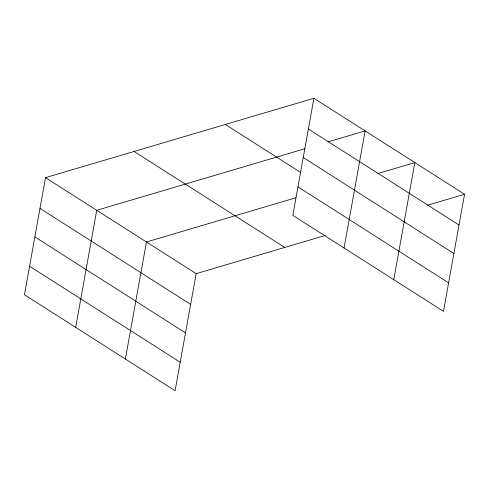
<?xml version="1.0" encoding="UTF-8"?>
<svg xmlns="http://www.w3.org/2000/svg" width="489" height="489" viewBox="0 0 489 489"><rect width="100%" height="100%" fill="white"/><g stroke="black" fill="none" stroke-linecap="round" stroke-linejoin="round"><path stroke-width="0.73" d="M313.901 98.283L292.838 215.349L443.486 311.34L464.55 194.267L313.901 98.283L45.514 177.66L24.45 294.733L175.099 390.717L196.162 273.651L325.289 235.46M75.673 327.367L96.736 210.301L304.867 148.735M125.386 359.042L146.449 241.976L295.851 197.788M344.06 247.984L365.124 130.918L328.101 141.865M393.773 279.659L414.837 162.593L377.814 173.546M427.527 205.221L464.55 194.267M308.37 129.023L459.018 225.007M303.247 157.507L453.896 253.498M225.331 124.475L300.772 172.544M297.966 186.859L448.615 282.85M134.084 151.468L284.732 247.452M45.514 177.66L196.162 273.651M39.982 208.406L190.631 304.39M34.86 236.89L185.502 332.881M29.578 266.242L180.221 362.233"/></g></svg>
